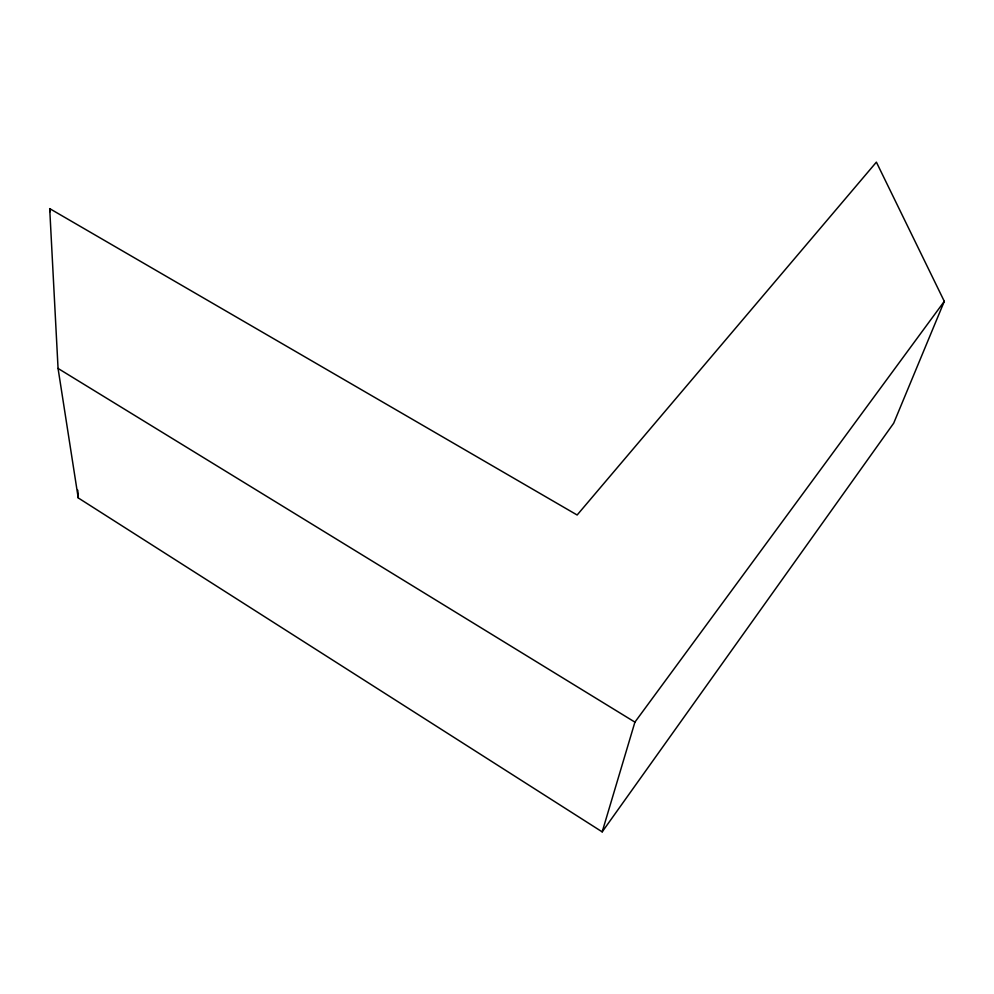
<?xml version="1.0" encoding="UTF-8"?>
<svg xmlns="http://www.w3.org/2000/svg" width="994" height="994" viewBox="0 0 994 994"><rect width="100%" height="100%" fill="white"/><g stroke="black" fill="none" stroke-linecap="round" stroke-linejoin="round"><path stroke-width="1.49" d="M602.19 831.866L634.918 722.129L944.3 301.344L876.385 162.134L577.141 515.004L49.7 208.616L58.062 368.439L78.228 497.907L602.19 831.866L893.705 423.171L944.3 301.344M58.062 368.439L634.918 722.129M49.7 208.616L50.147 211.685M77.781 490.179L78.228 497.907"/></g></svg>
